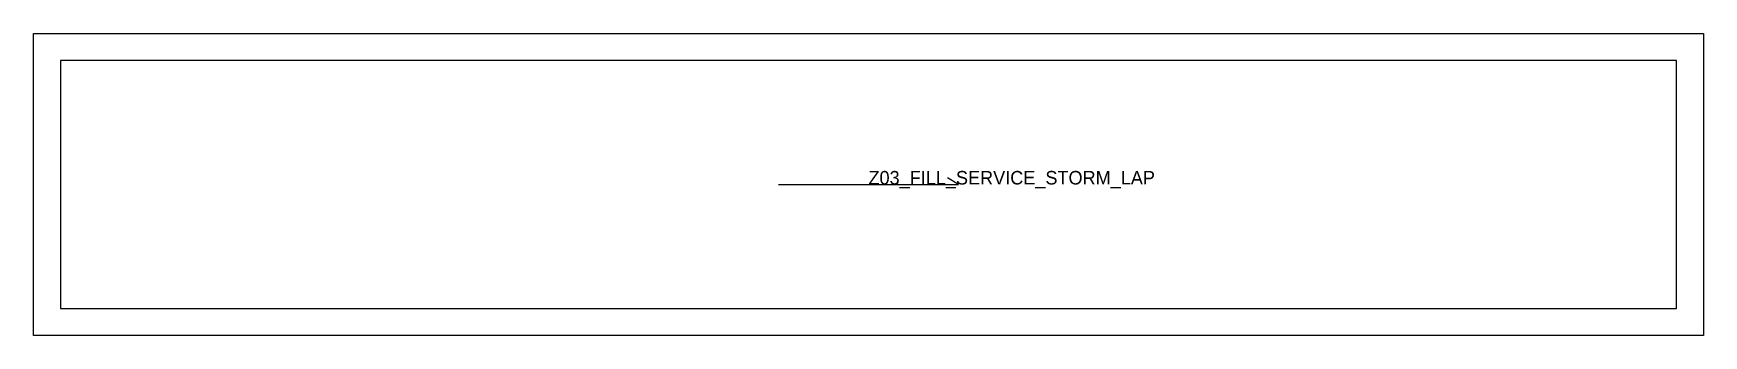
# Model space of a CAD drawing. Header units: millimetres. Extents: x -12 to 729, y -12 to 122.
import ezdxf

# ---------------------------------------------------------------- set-up
doc = ezdxf.new("R2010")
doc.units = ezdxf.units.MM
for name, color, linetype in [('CUT', 1, 'Continuous'), ('GRAIN', 3, 'Continuous'), ('LABEL', 7, 'Continuous'), ('SEW', 5, 'Continuous')]:
    doc.layers.add(name, color=color, linetype=linetype)

msp = doc.modelspace()

# ---------------------------------------------------------------- linework, layer by layer
at = {"layer": 'CUT'}
msp.add_lwpolyline([(-12, -12), (-12, 122), (729.02, 122), (729.02, -12), (-12, -12)], close=True, dxfattribs=at)
at = {"layer": 'GRAIN'}
for p, q in [((318.51, 55), (398.51, 55)), ((398.51, 55), (393.51, 58))]:
    msp.add_line(p, q, dxfattribs=at)
at = {"layer": 'SEW'}
msp.add_lwpolyline([(0, 0), (717.02, 0), (717.02, 110), (0, 110)], close=True, dxfattribs=at)

# ---------------------------------------------------------------- texts
at = {"layer": 'LABEL'}
msp.add_text('Z03_FILL_SERVICE_STORM_LAP', height=6, dxfattribs=at).set_placement((358.51, 55))

doc.saveas('drawing.dxf')
